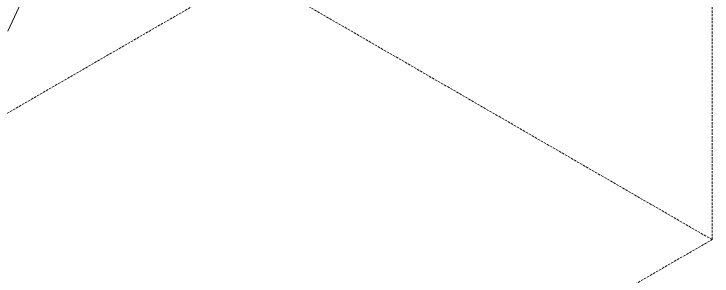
# Model space of a CAD drawing. Header units: millimetres. Extents: x -263 to 4879, y -277 to 2995.
# Drawn here: x 4128.6 to 4510, y 1734.9 to 1877.9 of the extents above; entities that cross this region are included whole.
import ezdxf

# ---------------------------------------------------------------- set-up
doc = ezdxf.new("R2010")
doc.units = ezdxf.units.MM
doc.linetypes.add('HIDDEN', pattern=[1.905, 1.27, -0.635])
doc.layers.add('ZANO_R', color=7, linetype='Continuous', lineweight=0)
doc.layers.add('ZANO_R_przerywana', color=7, linetype='HIDDEN', lineweight=0)

msp = doc.modelspace()

# ---------------------------------------------------------------- linework, layer by layer
at = {"layer": 'ZANO_R'}
msp.add_line((4184.17, 1995.67), (4125.17, 1868.54), dxfattribs=at)
at = {"layer": 'ZANO_R_przerywana'}
for p, q in [((4100.04, 1809.36), (4510.02, 2046.06)), ((4510.02, 1754.73), (4510.02, 2046.06)), ((4510.02, 1754.73), (4131.58, 1973.23)), ((4100.04, 1518.03), (4510.02, 1754.73))]:
    msp.add_line(p, q, dxfattribs=at)

doc.saveas('drawing.dxf')
